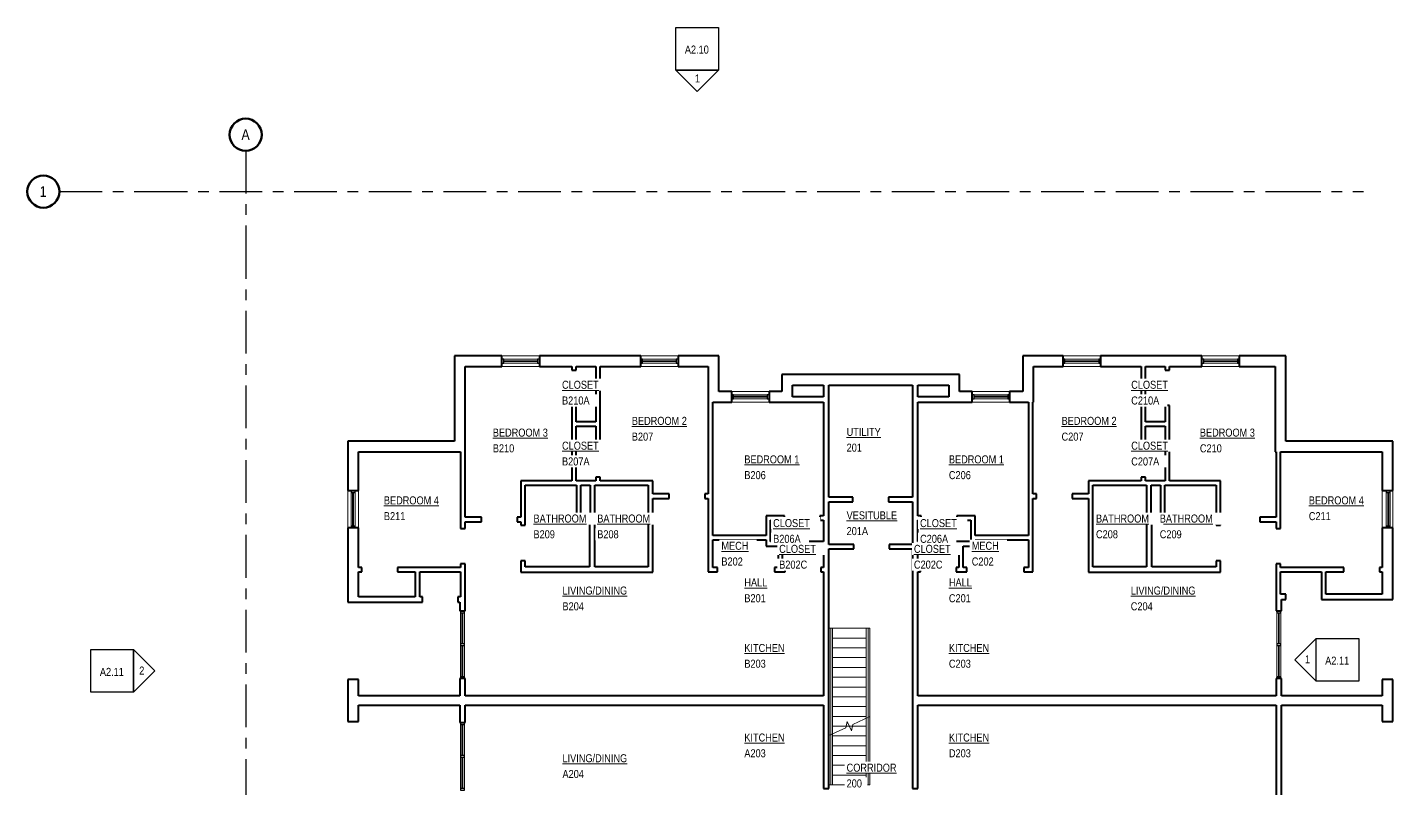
# Model space of a CAD drawing. Header units: inches. Extents: x -1419 to 116, y -118 to 1455.
# Drawn here: x -1419 to 116, y 599 to 1455 of the extents above; entities that cross this region are included whole.
import ezdxf

# ---------------------------------------------------------------- set-up
doc = ezdxf.new("R2010")
doc.units = ezdxf.units.IN
doc.header["$MEASUREMENT"] = 0
doc.linetypes.add('Grid Line', pattern=[84, 48, -12, 12, -12])
for name, color, linetype, lineweight in [('A-AREA-IDEN', 2, 'Continuous', 9), ('A-FLOR-HRAL', 11, 'Continuous', 9), ('A-GLAZ-CURT', 52, 'Continuous', 9), ('A-GLAZ-CWMG', 51, 'Continuous', 9), ('A-WALL', 113, 'Continuous', 15), ('G-ANNO-SYMB', 111, 'Continuous', 9), ('I-WALL', 2, 'Continuous', 15), ('S-GRID', 1, 'Continuous', 9), ('S-GRID-IDEN', 1, 'Continuous', 50), ('S-STRS', 31, 'Continuous', 9), ('S-STRS-MBND', 31, 'Continuous', 9)]:
    doc.layers.add(name, color=color, linetype=linetype, lineweight=lineweight)
doc.styles.add('Arial Narrow', font='ARIALN.TTF', dxfattribs={"height": 9})
doc.styles.add('Arial Narrow_1', font='ARIALN.TTF', dxfattribs={"height": 12})

# ---------------------------------------------------------------- blocks, each defined once
blk = doc.blocks.new('System Panel - zGlazed-5153489-LEVEL 2')
at = {"layer": 'A-GLAZ-CURT', "lineweight": 15}
for p, q in [((17.5, 0.5), (-17.5, 0.5)), ((-17.5, 0.5), (-17.5, -0.5)), ((17.5, -0.5), (17.5, 0.5)), ((-17.5, -0.5), (17.5, -0.5))]:
    blk.add_line(p, q, dxfattribs=at)
blk = doc.blocks.new('Rectangular Mullion - 4 1_2_ x 2_ Rectangular_CE_-5153476-LEVEL 2')
at = {"layer": 'A-GLAZ-CWMG'}
for p, q in [((-932.4, 636.1), (-932.4, 671.1)), ((-927.9, 636.1), (-927.9, 671.1))]:
    blk.add_line(p, q, dxfattribs=at)
blk = doc.blocks.new('Rectangular Mullion - 4 1_2_ x 2_ Rectangular_CE_-5153490-LEVEL 2')
at = {"layer": 'A-GLAZ-CWMG', "lineweight": 25}
for p, q in [((-2, 2.25), (0, 2.25)), ((-2, -2.25), (-2, 2.25)), ((0, 2.25), (0, -2.25)), ((0, -2.25), (-2, -2.25))]:
    blk.add_line(p, q, dxfattribs=at)
blk = doc.blocks.new('Rectangular Mullion - 4 1_2_ x 2_ Rectangular_CE_-5153491-LEVEL 2')
at = {"layer": 'A-GLAZ-CWMG', "lineweight": 25}
for p, q in [((0, 2.25), (-2, 2.25)), ((-2, 2.25), (-2, -2.25)), ((0, -2.25), (0, 2.25)), ((-2, -2.25), (0, -2.25))]:
    blk.add_line(p, q, dxfattribs=at)
blk = doc.blocks.new('Rectangular Mullion - 4 1_2_ x 2_ Rectangular_CE_-5153488-LEVEL 2')
at = {"layer": 'A-GLAZ-CWMG', "lineweight": 25}
for p, q in [((-1, 2.25), (1, 2.25)), ((-1, -2.25), (-1, 2.25)), ((1, 2.25), (1, -2.25)), ((1, -2.25), (-1, -2.25))]:
    blk.add_line(p, q, dxfattribs=at)
blk = doc.blocks.new('System Panel - zGlazed-5153493-LEVEL 2')
at = {"layer": 'A-GLAZ-CURT', "lineweight": 15}
for p, q in [((17.5, 0.5), (-17.5, 0.5)), ((-17.5, 0.5), (-17.5, -0.5)), ((17.5, -0.5), (17.5, 0.5)), ((-17.5, -0.5), (17.5, -0.5))]:
    blk.add_line(p, q, dxfattribs=at)
blk = doc.blocks.new('Rectangular Mullion - 4 1_2_ x 2_ Rectangular_CE_-5153482-LEVEL 2')
at = {"layer": 'A-GLAZ-CWMG'}
for p, q in [((-932.4, 759.6), (-932.4, 724.6)), ((-927.9, 759.6), (-927.9, 724.6))]:
    blk.add_line(p, q, dxfattribs=at)
blk = doc.blocks.new('Rectangular Mullion - 4 1_2_ x 2_ Rectangular_CE_-5153494-LEVEL 2')
at = {"layer": 'A-GLAZ-CWMG', "lineweight": 25}
for p, q in [((-2, 2.25), (0, 2.25)), ((-2, -2.25), (-2, 2.25)), ((0, 2.25), (0, -2.25)), ((0, -2.25), (-2, -2.25))]:
    blk.add_line(p, q, dxfattribs=at)
blk = doc.blocks.new('Rectangular Mullion - 4 1_2_ x 2_ Rectangular_CE_-5153495-LEVEL 2')
at = {"layer": 'A-GLAZ-CWMG', "lineweight": 25}
for p, q in [((0, 2.25), (-2, 2.25)), ((-2, 2.25), (-2, -2.25)), ((0, -2.25), (0, 2.25)), ((-2, -2.25), (0, -2.25))]:
    blk.add_line(p, q, dxfattribs=at)
blk = doc.blocks.new('Rectangular Mullion - 4 1_2_ x 2_ Rectangular_CE_-5153492-LEVEL 2')
at = {"layer": 'A-GLAZ-CWMG', "lineweight": 25}
for p, q in [((-1, 2.25), (1, 2.25)), ((-1, -2.25), (-1, 2.25)), ((1, 2.25), (1, -2.25)), ((1, -2.25), (-1, -2.25))]:
    blk.add_line(p, q, dxfattribs=at)
blk = doc.blocks.new('Railing - Railing-5153120-LEVEL 2')
at = {"layer": 'A-FLOR-HRAL'}
for p, q in [((-476.1, 779.1), (-474.1, 779.1)), ((-476.1, 678), (-476.1, 779.1)), ((-474.1, 678.9), (-474.1, 779.1))]:
    blk.add_line(p, q, dxfattribs=at)
blk = doc.blocks.new('Railing - Railing-5153124-LEVEL 2')
at = {"layer": 'A-FLOR-HRAL'}
for p, q in [((-516.1, 779.1), (-514.1, 779.1)), ((-516.1, 659.3), (-516.1, 779.1)), ((-514.1, 660.2), (-514.1, 779.1))]:
    blk.add_line(p, q, dxfattribs=at)
blk = doc.blocks.new('Railing - Railing-5153135-LEVEL 2')
at = {"layer": 'A-FLOR-HRAL'}
for p, q in [((-474.1, 678.9), (-476.1, 678)), ((-476.1, 603.1), (-476.1, 678)), ((-474.1, 603.1), (-474.1, 678.9)), ((-474.1, 603.1), (-476.1, 603.1))]:
    blk.add_line(p, q, dxfattribs=at)
blk = doc.blocks.new('Railing - Railing-5153139-LEVEL 2')
at = {"layer": 'A-FLOR-HRAL'}
for p, q in [((-514.1, 660.2), (-516.1, 659.3)), ((-514.1, 603.1), (-514.1, 660.2)), ((-516.1, 603.1), (-516.1, 659.3)), ((-514.1, 603.1), (-516.1, 603.1))]:
    blk.add_line(p, q, dxfattribs=at)
blk = doc.blocks.new('System Panel - zGlazed-5153503-LEVEL 2')
at = {"layer": 'A-GLAZ-CURT', "lineweight": 15}
for p, q in [((19, 0.5), (-19, 0.5)), ((-19, 0.5), (-19, -0.5)), ((19, -0.5), (19, 0.5)), ((-19, -0.5), (19, -0.5))]:
    blk.add_line(p, q, dxfattribs=at)
blk = doc.blocks.new('Rectangular Mullion - 4 1_2_ x 2_ Rectangular_CE_-5153502-LEVEL 2')
at = {"layer": 'A-GLAZ-CWMG'}
for p, q in [((-1055.4, 931.9), (-1055.4, 893.9)), ((-1050.9, 931.9), (-1050.9, 893.9))]:
    blk.add_line(p, q, dxfattribs=at)
blk = doc.blocks.new('Rectangular Mullion - 4 1_2_ x 2_ Rectangular_CE_-5153504-LEVEL 2')
at = {"layer": 'A-GLAZ-CWMG', "lineweight": 25}
for p, q in [((-2, 2.25), (0, 2.25)), ((-2, -2.25), (-2, 2.25)), ((0, 2.25), (0, -2.25)), ((0, -2.25), (-2, -2.25))]:
    blk.add_line(p, q, dxfattribs=at)
blk = doc.blocks.new('Rectangular Mullion - 4 1_2_ x 2_ Rectangular_CE_-5153505-LEVEL 2')
at = {"layer": 'A-GLAZ-CWMG', "lineweight": 25}
for p, q in [((0, 2.25), (-2, 2.25)), ((-2, 2.25), (-2, -2.25)), ((0, -2.25), (0, 2.25)), ((-2, -2.25), (0, -2.25))]:
    blk.add_line(p, q, dxfattribs=at)
blk = doc.blocks.new('System Panel - zGlazed-5153498-LEVEL 2')
at = {"layer": 'A-GLAZ-CURT', "lineweight": 15}
for p, q in [((19, 0.5), (-19, 0.5)), ((-19, 0.5), (-19, -0.5)), ((19, -0.5), (19, 0.5)), ((-19, -0.5), (19, -0.5))]:
    blk.add_line(p, q, dxfattribs=at)
blk = doc.blocks.new('Rectangular Mullion - 4 1_2_ x 2_ Rectangular_CE_-5153497-LEVEL 2')
at = {"layer": 'A-GLAZ-CWMG'}
for p, q in [((-1055.4, 463.9), (-1055.4, 501.9)), ((-1050.9, 463.9), (-1050.9, 501.9))]:
    blk.add_line(p, q, dxfattribs=at)
blk = doc.blocks.new('Rectangular Mullion - 4 1_2_ x 2_ Rectangular_CE_-5153499-LEVEL 2')
at = {"layer": 'A-GLAZ-CWMG', "lineweight": 25}
for p, q in [((-2, 2.25), (0, 2.25)), ((-2, -2.25), (-2, 2.25)), ((0, 2.25), (0, -2.25)), ((0, -2.25), (-2, -2.25))]:
    blk.add_line(p, q, dxfattribs=at)
blk = doc.blocks.new('Rectangular Mullion - 4 1_2_ x 2_ Rectangular_CE_-5153500-LEVEL 2')
at = {"layer": 'A-GLAZ-CWMG', "lineweight": 25}
for p, q in [((0, 2.25), (-2, 2.25)), ((-2, 2.25), (-2, -2.25)), ((0, -2.25), (0, 2.25)), ((-2, -2.25), (0, -2.25))]:
    blk.add_line(p, q, dxfattribs=at)
blk = doc.blocks.new('Elevation - Detail Number_CE_-134675-LEVEL 2')
at = {"layer": 'G-ANNO-SYMB', "lineweight": 25}
for p, q in [((-0.25, -0.25), (-0.25, 0.25)), ((-0.25, 0.25), (0.25, 0.25)), ((0.25, 0.25), (0.25, -0.25)), ((0.25, -0.25), (-0.25, -0.25))]:
    blk.add_line(p, q, dxfattribs=at)
blk = doc.blocks.new('Elevation - Detail Number_CE_-46063-LEVEL 2')
at = {"layer": 'G-ANNO-SYMB', "lineweight": 25}
for p, q in [((0, 0.25), (-0.25, 0)), ((0.25, 0), (0, 0.25)), ((-0.25, 0), (0.25, 0))]:
    blk.add_line(p, q, dxfattribs=at)
blk = doc.blocks.new('Grid - Grid Head-Circle_CE_-46466-LEVEL 2')
at = {"layer": 'S-GRID-IDEN'}
blk.add_circle((0, 0), 0.188, dxfattribs=at)

msp = doc.modelspace()

# ---------------------------------------------------------------- linework, layer by layer
at = {"layer": 'A-WALL', "lineweight": 40}
for p, q in [((-939.2, 1085.4), (-939.2, 989.4)), ((-885.7, 1085.4), (-939.2, 1085.4)), ((-885.7, 1073.4), (-885.7, 1085.4)), ((-729.7, 1085.4), (-843.7, 1085.4)), ((-843.7, 1085.4), (-843.7, 1073.4)), ((-729.7, 1073.4), (-729.7, 1085.4)), ((-641.7, 1085.4), (-687.7, 1085.4)), ((-687.7, 1085.4), (-687.7, 1073.4)), ((-641.7, 1045.4), (-641.7, 1085.4)), ((-300.2, 1085.4), (-300.2, 1045.4)), ((-254.7, 1085.4), (-300.2, 1085.4)), ((-254.7, 1073.4), (-254.7, 1085.4)), ((-98.7, 1085.4), (-212.7, 1085.4)), ((-212.7, 1085.4), (-212.7, 1073.4)), ((-98.7, 1073.4), (-98.7, 1085.4)), ((-4.2, 1085.4), (-56.7, 1085.4)), ((-56.7, 1085.4), (-56.7, 1073.4)), ((-4.2, 989.4), (-4.2, 1085.4)), ((-927.2, 977.4), (-927.2, 1073.4)), ((-927.2, 1073.4), (-885.7, 1073.4)), ((-843.7, 1073.4), (-807.2, 1073.4)), ((-802.2, 1073.4), (-780.2, 1073.4)), ((-775.2, 1073.4), (-729.7, 1073.4)), ((-687.7, 1073.4), (-653.7, 1073.4)), ((-653.7, 1073.4), (-653.7, 1033.4)), ((-571.2, 1064.4), (-571.2, 1045.4)), ((-371.2, 1064.4), (-571.2, 1064.4)), ((-371.2, 1045.4), (-371.2, 1064.4)), ((-288.2, 1033.4), (-288.2, 1073.4)), ((-288.2, 1073.4), (-254.7, 1073.4)), ((-212.7, 1073.4), (-167.2, 1073.4)), ((-162.2, 1073.4), (-140.2, 1073.4)), ((-135.2, 1073.4), (-98.7, 1073.4)), ((-56.7, 1073.4), (-16.2, 1073.4)), ((-16.2, 1073.4), (-16.2, 977.4)), ((-627.4, 1045.4), (-641.7, 1045.4)), ((-627.4, 1033.4), (-627.4, 1045.4)), ((-571.2, 1045.4), (-585.4, 1045.4)), ((-585.4, 1045.4), (-585.4, 1033.4)), ((-559.2, 1039.4), (-559.2, 1052.4)), ((-559.2, 1052.4), (-524.2, 1052.4)), ((-524.2, 1052.4), (-524.2, 1039.4)), ((-518.2, 1052.4), (-424.2, 1052.4)), ((-518.2, 926.4), (-518.2, 1052.4)), ((-424.2, 1052.4), (-424.2, 926.4)), ((-418.2, 1052.4), (-383.2, 1052.4)), ((-418.2, 1039.4), (-418.2, 1052.4)), ((-383.2, 1052.4), (-383.2, 1039.4)), ((-356.9, 1045.4), (-371.2, 1045.4)), ((-356.9, 1033.4), (-356.9, 1045.4)), ((-300.2, 1045.4), (-314.9, 1045.4)), ((-314.9, 1045.4), (-314.9, 1033.4)), ((-648.7, 1033.4), (-627.4, 1033.4)), ((-585.4, 1033.4), (-524.2, 1033.4)), ((-524.2, 1039.4), (-559.2, 1039.4)), ((-524.2, 1033.4), (-524.2, 905.6)), ((-383.2, 1039.4), (-418.2, 1039.4)), ((-418.2, 905.6), (-418.2, 1033.4)), ((-418.2, 1033.4), (-356.9, 1033.4)), ((-314.9, 1033.4), (-293.7, 1033.4)), ((-288.7, 1033.4), (-288.2, 1033.4)), ((-1059.2, 989.4), (-1059.2, 933.9)), ((-939.2, 989.4), (-1059.2, 989.4)), ((115.8, 989.4), (-4.2, 989.4)), ((115.8, 933.9), (115.8, 989.4)), ((-1047.2, 933.9), (-1047.2, 977.4)), ((-1047.2, 977.4), (-932.2, 977.4)), ((-16.2, 977.4), (-15.2, 977.4)), ((-10.2, 977.4), (103.8, 977.4)), ((103.8, 977.4), (103.8, 933.9)), ((-1059.2, 933.9), (-1047.2, 933.9)), ((-518.2, 873.4), (-518.2, 921.4)), ((-424.2, 921.4), (-424.2, 873.4)), ((103.8, 933.9), (115.8, 933.9)), ((-1059.2, 891.9), (-1059.2, 808.4)), ((-1047.2, 891.9), (-1059.2, 891.9)), ((-1047.2, 847.4), (-1047.2, 891.9)), ((-786.4, 903.9), (-787.4, 903.9)), ((-787.4, 898.9), (-787.4, 848.1)), ((-781.4, 848.1), (-781.4, 903.9)), ((-524.2, 900.6), (-524.2, 876.6)), ((-418.2, 876.6), (-418.2, 900.6)), ((-160.9, 903.9), (-160.9, 848.1)), ((-154.9, 903.9), (-155.9, 903.9)), ((-154.9, 848.1), (-154.9, 898.9)), ((103.8, 891.9), (103.8, 847.4)), ((115.8, 891.9), (103.8, 891.9)), ((115.8, 811.4), (115.8, 891.9)), ((-524.2, 871.6), (-524.2, 847.6)), ((-518.2, 599.1), (-518.2, 868.4)), ((-424.2, 868.4), (-424.2, 599.1)), ((-418.2, 847.6), (-418.2, 871.6)), ((-864.7, 848.1), (-864.7, 842.1)), ((-787.4, 848.1), (-859.7, 848.1)), ((-721.2, 848.1), (-781.4, 848.1)), ((-160.9, 848.1), (-221.2, 848.1)), ((-82.7, 848.1), (-154.9, 848.1)), ((-77.7, 842.1), (-77.7, 848.1)), ((-1047.2, 814.4), (-1047.2, 842.4)), ((-864.7, 842.1), (-721.2, 842.1)), ((-524.2, 842.6), (-524.2, 703.1)), ((-418.2, 703.1), (-418.2, 842.6)), ((-221.2, 842.1), (-77.7, 842.1)), ((103.8, 842.4), (103.8, 817.4)), ((-983.2, 814.4), (-1047.2, 814.4)), ((-975.2, 814.4), (-978.2, 814.4)), ((-975.2, 808.4), (-975.2, 814.4)), ((-932.2, 814.4), (-935.2, 814.4)), ((-935.2, 814.4), (-935.2, 808.4)), ((-927.2, 798.6), (-927.2, 814.4)), ((-15.2, 817.4), (-15.2, 798.6)), ((-4.2, 817.4), (-10.2, 817.4)), ((-4.2, 811.4), (-4.2, 817.4)), ((35.8, 817.4), (35.8, 811.4)), ((103.8, 817.4), (40.8, 817.4)), ((-1059.2, 808.4), (-975.2, 808.4)), ((-935.2, 808.4), (-933.2, 808.4)), ((-933.2, 808.4), (-933.2, 798.6)), ((-933.2, 798.6), (-927.2, 798.6)), ((-15.2, 798.6), (-9.2, 798.6)), ((-9.2, 798.6), (-9.2, 811.4)), ((-9.2, 811.4), (-4.2, 811.4)), ((35.8, 811.4), (115.8, 811.4)), ((-933.2, 722.6), (-933.2, 703.1)), ((-927.2, 722.6), (-933.2, 722.6)), ((-927.2, 703.1), (-927.2, 722.6)), ((-15.2, 722.6), (-15.2, 703.1)), ((-9.2, 722.6), (-15.2, 722.6)), ((-9.2, 703.1), (-9.2, 722.6)), ((-1059.2, 721.4), (-1059.2, 674.4)), ((-1047.2, 721.4), (-1059.2, 721.4)), ((-1047.2, 703.1), (-1047.2, 721.4)), ((103.8, 721.4), (103.8, 703.1)), ((115.8, 721.4), (103.8, 721.4)), ((115.8, 674.4), (115.8, 721.4)), ((-933.2, 703.1), (-1047.2, 703.1)), ((-1047.2, 674.4), (-1047.2, 692.6)), ((-1047.2, 692.6), (-933.2, 692.6)), ((-933.2, 692.6), (-933.2, 673.1)), ((-524.2, 703.1), (-927.2, 703.1)), ((-927.2, 692.6), (-524.2, 692.6)), ((-927.2, 673.1), (-927.2, 692.6)), ((-524.2, 692.6), (-524.2, 599.1)), ((-15.2, 703.1), (-418.2, 703.1)), ((-418.2, 692.6), (-15.2, 692.6)), ((-418.2, 599.1), (-418.2, 692.6)), ((-15.2, 692.6), (-15.2, 584.4)), ((103.8, 703.1), (-9.2, 703.1)), ((-9.2, 692.6), (103.8, 692.6)), ((-9.2, 590.4), (-9.2, 692.6)), ((103.8, 692.6), (103.8, 674.4)), ((-1059.2, 674.4), (-1047.2, 674.4)), ((-933.2, 673.1), (-927.2, 673.1)), ((103.8, 674.4), (115.8, 674.4)), ((-524.2, 599.1), (-518.2, 599.1)), ((-424.2, 599.1), (-418.2, 599.1))]:
    msp.add_line(p, q, dxfattribs=at)
at = {"layer": 'A-WALL'}
for p, q in [((-885.7, 1085.4), (-843.7, 1085.4)), ((-729.7, 1085.4), (-687.7, 1085.4)), ((-254.7, 1085.4), (-212.7, 1085.4)), ((-98.7, 1085.4), (-56.7, 1085.4)), ((-843.7, 1073.4), (-885.7, 1073.4)), ((-687.7, 1073.4), (-729.7, 1073.4)), ((-212.7, 1073.4), (-254.7, 1073.4)), ((-56.7, 1073.4), (-98.7, 1073.4)), ((-627.4, 1045.4), (-585.4, 1045.4)), ((-356.9, 1045.4), (-314.9, 1045.4)), ((-585.4, 1033.4), (-627.4, 1033.4)), ((-314.9, 1033.4), (-356.9, 1033.4)), ((-1059.2, 891.9), (-1059.2, 933.9)), ((-1047.2, 933.9), (-1047.2, 891.9)), ((103.8, 891.9), (103.8, 933.9)), ((115.8, 933.9), (115.8, 891.9))]:
    msp.add_line(p, q, dxfattribs=at)
at = {"layer": 'I-WALL', "lineweight": 40}
for p, q in [((-807.2, 1073.4), (-807.2, 1069.4)), ((-807.2, 1069.4), (-802.2, 1069.4)), ((-802.2, 1069.4), (-802.2, 1073.4)), ((-780.2, 1073.4), (-780.2, 1011.4)), ((-775.2, 988.9), (-775.2, 1073.4)), ((-167.2, 1073.4), (-167.2, 988.9)), ((-162.2, 1011.4), (-162.2, 1073.4)), ((-140.2, 1073.4), (-140.2, 1069.4)), ((-140.2, 1069.4), (-135.2, 1069.4)), ((-135.2, 1069.4), (-135.2, 1073.4)), ((-802.2, 1029.4), (-807.2, 1029.4)), ((-807.2, 1029.4), (-807.2, 944.9)), ((-802.2, 1011.4), (-802.2, 1029.4)), ((-653.7, 1033.4), (-653.7, 930.1)), ((-648.7, 883.6), (-648.7, 1033.4)), ((-293.7, 1033.4), (-293.7, 883.6)), ((-288.7, 930.1), (-288.7, 1033.4)), ((-135.2, 1029.4), (-140.2, 1029.4)), ((-140.2, 1029.4), (-140.2, 1011.4)), ((-135.2, 944.9), (-135.2, 1029.4)), ((-780.2, 1011.4), (-802.2, 1011.4)), ((-802.2, 944.9), (-802.2, 1006.4)), ((-802.2, 1006.4), (-780.2, 1006.4)), ((-780.2, 1006.4), (-780.2, 988.9)), ((-140.2, 1011.4), (-162.2, 1011.4)), ((-162.2, 988.9), (-162.2, 1006.4)), ((-162.2, 1006.4), (-140.2, 1006.4)), ((-140.2, 1006.4), (-140.2, 944.9)), ((-780.2, 988.9), (-775.2, 988.9)), ((-167.2, 988.9), (-162.2, 988.9)), ((-932.2, 977.4), (-932.2, 891.4)), ((-927.2, 903.9), (-927.2, 977.4)), ((-15.2, 977.4), (-15.2, 903.9)), ((-10.2, 891.4), (-10.2, 977.4)), ((-864.7, 944.9), (-864.7, 903.9)), ((-807.2, 944.9), (-864.7, 944.9)), ((-859.7, 894.9), (-859.7, 939.9)), ((-859.7, 939.9), (-801.9, 939.9)), ((-780.2, 944.9), (-802.2, 944.9)), ((-801.9, 939.9), (-801.9, 898.9)), ((-796.9, 939.9), (-786.4, 939.9)), ((-796.9, 903.9), (-796.9, 939.9)), ((-786.4, 939.9), (-786.4, 903.9)), ((-781.4, 939.9), (-721.2, 939.9)), ((-781.4, 903.9), (-781.4, 939.9)), ((-775.2, 948.9), (-780.2, 948.9)), ((-780.2, 948.9), (-780.2, 944.9)), ((-775.2, 944.9), (-775.2, 948.9)), ((-716.2, 944.9), (-775.2, 944.9)), ((-721.2, 939.9), (-721.2, 848.1)), ((-716.2, 930.1), (-716.2, 944.9)), ((-167.2, 944.9), (-226.2, 944.9)), ((-226.2, 944.9), (-226.2, 930.1)), ((-221.2, 939.9), (-160.9, 939.9)), ((-221.2, 848.1), (-221.2, 939.9)), ((-162.2, 948.9), (-167.2, 948.9)), ((-167.2, 948.9), (-167.2, 944.9)), ((-162.2, 944.9), (-162.2, 948.9)), ((-140.2, 944.9), (-162.2, 944.9)), ((-160.9, 939.9), (-160.9, 903.9)), ((-155.9, 939.9), (-145.4, 939.9)), ((-155.9, 903.9), (-155.9, 939.9)), ((-145.4, 939.9), (-145.4, 903.9)), ((-140.4, 939.9), (-82.7, 939.9)), ((-140.4, 898.9), (-140.4, 939.9)), ((-77.7, 944.9), (-135.2, 944.9)), ((-82.7, 939.9), (-82.7, 894.9)), ((-77.7, 903.9), (-77.7, 944.9)), ((-697.7, 930.1), (-716.2, 930.1)), ((-716.2, 842.1), (-716.2, 925.1)), ((-716.2, 925.1), (-697.7, 925.1)), ((-697.7, 925.1), (-697.7, 930.1)), ((-653.7, 930.1), (-657.7, 930.1)), ((-657.7, 930.1), (-657.7, 925.1)), ((-657.7, 925.1), (-653.7, 925.1)), ((-653.7, 925.1), (-653.7, 842.6)), ((-491.2, 926.4), (-518.2, 926.4)), ((-518.2, 921.4), (-491.2, 921.4)), ((-491.2, 921.4), (-491.2, 926.4)), ((-424.2, 926.4), (-451.2, 926.4)), ((-451.2, 926.4), (-451.2, 921.4)), ((-451.2, 921.4), (-424.2, 921.4)), ((-284.7, 930.1), (-288.7, 930.1)), ((-288.7, 925.1), (-284.7, 925.1)), ((-288.7, 842.6), (-288.7, 925.1)), ((-284.7, 925.1), (-284.7, 930.1)), ((-226.2, 930.1), (-244.7, 930.1)), ((-244.7, 930.1), (-244.7, 925.1)), ((-244.7, 925.1), (-226.2, 925.1)), ((-226.2, 925.1), (-226.2, 842.1)), ((-932.2, 891.4), (-927.2, 891.4)), ((-908.7, 903.9), (-927.2, 903.9)), ((-927.2, 891.4), (-927.2, 898.9)), ((-927.2, 898.9), (-908.7, 898.9)), ((-908.7, 898.9), (-908.7, 903.9)), ((-864.7, 903.9), (-868.7, 903.9)), ((-868.7, 903.9), (-868.7, 898.9)), ((-868.7, 898.9), (-864.7, 898.9)), ((-864.7, 898.9), (-864.7, 894.9)), ((-864.7, 894.9), (-859.7, 894.9)), ((-801.9, 898.9), (-787.4, 898.9)), ((-787.4, 903.9), (-796.9, 903.9)), ((-588.8, 905.6), (-588.8, 883.6)), ((-568.2, 905.6), (-588.8, 905.6)), ((-583.8, 876.6), (-583.8, 900.6)), ((-583.8, 900.6), (-568.2, 900.6)), ((-568.2, 900.6), (-568.2, 905.6)), ((-524.2, 905.6), (-528.2, 905.6)), ((-528.2, 905.6), (-528.2, 900.6)), ((-528.2, 900.6), (-524.2, 900.6)), ((-414.2, 905.6), (-418.2, 905.6)), ((-418.2, 900.6), (-414.2, 900.6)), ((-414.2, 900.6), (-414.2, 905.6)), ((-353.6, 905.6), (-374.2, 905.6)), ((-374.2, 905.6), (-374.2, 900.6)), ((-374.2, 900.6), (-358.6, 900.6)), ((-358.6, 900.6), (-358.6, 876.6)), ((-353.6, 883.6), (-353.6, 905.6)), ((-145.4, 903.9), (-154.9, 903.9)), ((-154.9, 898.9), (-140.4, 898.9)), ((-82.7, 894.9), (-77.7, 894.9)), ((-73.7, 903.9), (-77.7, 903.9)), ((-77.7, 894.9), (-77.7, 898.9)), ((-77.7, 898.9), (-73.7, 898.9)), ((-73.7, 898.9), (-73.7, 903.9)), ((-15.2, 903.9), (-33.7, 903.9)), ((-33.7, 903.9), (-33.7, 898.9)), ((-33.7, 898.9), (-15.2, 898.9)), ((-15.2, 898.9), (-15.2, 891.4)), ((-15.2, 891.4), (-10.2, 891.4)), ((-588.8, 883.6), (-648.7, 883.6)), ((-648.7, 847.6), (-648.7, 878.6)), ((-648.7, 878.6), (-588.8, 878.6)), ((-588.8, 878.6), (-588.8, 871.6)), ((-524.2, 876.6), (-583.8, 876.6)), ((-358.6, 876.6), (-418.2, 876.6)), ((-293.7, 883.6), (-353.6, 883.6)), ((-353.6, 871.6), (-353.6, 878.6)), ((-353.6, 878.6), (-293.7, 878.6)), ((-293.7, 878.6), (-293.7, 847.6)), ((-588.8, 871.6), (-575.2, 871.6)), ((-575.2, 871.6), (-575.2, 847.6)), ((-570.2, 847.6), (-570.2, 871.6)), ((-570.2, 871.6), (-524.2, 871.6)), ((-490.2, 873.4), (-518.2, 873.4)), ((-518.2, 868.4), (-490.2, 868.4)), ((-490.2, 868.4), (-490.2, 873.4)), ((-424.2, 873.4), (-450.2, 873.4)), ((-450.2, 873.4), (-450.2, 868.4)), ((-450.2, 868.4), (-424.2, 868.4)), ((-418.2, 871.6), (-372.2, 871.6)), ((-372.2, 871.6), (-372.2, 847.6)), ((-367.2, 847.6), (-367.2, 871.6)), ((-367.2, 871.6), (-353.6, 871.6)), ((-1043.2, 847.4), (-1047.2, 847.4)), ((-1043.2, 842.4), (-1043.2, 847.4)), ((-932.2, 847.4), (-1003.2, 847.4)), ((-1003.2, 847.4), (-1003.2, 842.4)), ((-932.2, 851.4), (-932.2, 847.4)), ((-927.2, 851.4), (-932.2, 851.4)), ((-927.2, 814.4), (-927.2, 851.4)), ((-864.7, 854.9), (-864.7, 848.1)), ((-859.7, 854.9), (-864.7, 854.9)), ((-859.7, 848.1), (-859.7, 854.9)), ((-643.4, 847.6), (-648.7, 847.6)), ((-643.4, 842.6), (-643.4, 847.6)), ((-575.2, 847.6), (-579.4, 847.6)), ((-579.4, 847.6), (-579.4, 842.6)), ((-567.2, 847.6), (-570.2, 847.6)), ((-567.2, 842.6), (-567.2, 847.6)), ((-524.2, 847.6), (-527.2, 847.6)), ((-527.2, 847.6), (-527.2, 842.6)), ((-415.2, 847.6), (-418.2, 847.6)), ((-415.2, 842.6), (-415.2, 847.6)), ((-372.2, 847.6), (-375.2, 847.6)), ((-375.2, 847.6), (-375.2, 842.6)), ((-362.9, 847.6), (-367.2, 847.6)), ((-362.9, 842.6), (-362.9, 847.6)), ((-293.7, 847.6), (-298.9, 847.6)), ((-298.9, 847.6), (-298.9, 842.6)), ((-82.7, 854.9), (-82.7, 848.1)), ((-77.7, 854.9), (-82.7, 854.9)), ((-77.7, 848.1), (-77.7, 854.9)), ((-15.2, 851.4), (-15.2, 817.4)), ((-10.2, 851.4), (-15.2, 851.4)), ((-10.2, 847.4), (-10.2, 851.4)), ((60.8, 847.4), (-10.2, 847.4)), ((60.8, 842.4), (60.8, 847.4)), ((103.8, 847.4), (100.8, 847.4)), ((100.8, 847.4), (100.8, 842.4)), ((-1047.2, 842.4), (-1043.2, 842.4)), ((-1003.2, 842.4), (-983.2, 842.4)), ((-983.2, 842.4), (-983.2, 814.4)), ((-978.2, 842.4), (-932.2, 842.4)), ((-978.2, 814.4), (-978.2, 842.4)), ((-932.2, 842.4), (-932.2, 814.4)), ((-721.2, 842.1), (-716.2, 842.1)), ((-653.7, 842.6), (-643.4, 842.6)), ((-579.4, 842.6), (-567.2, 842.6)), ((-527.2, 842.6), (-524.2, 842.6)), ((-418.2, 842.6), (-415.2, 842.6)), ((-375.2, 842.6), (-362.9, 842.6)), ((-298.9, 842.6), (-288.7, 842.6)), ((-226.2, 842.1), (-221.2, 842.1)), ((-10.2, 842.4), (35.8, 842.4)), ((-10.2, 817.4), (-10.2, 842.4)), ((35.8, 842.4), (35.8, 817.4)), ((40.8, 842.4), (60.8, 842.4)), ((40.8, 817.4), (40.8, 842.4)), ((100.8, 842.4), (103.8, 842.4))]:
    msp.add_line(p, q, dxfattribs=at)
at = {"layer": 'S-GRID', "linetype": 'Grid Line', "lineweight": 25}
for p, q in [((-1173.9, 1316), (-1173.9, 1220)), ((-1383.4, 1270), (-1287.4, 1270)), ((-1287.4, 1270), (-13, 1270)), ((-13, 1270), (83, 1270)), ((-1173.9, 1220), (-1173.9, 11.6))]:
    msp.add_line(p, q, dxfattribs=at)
at = {"layer": 'S-STRS'}
for p, q in [((-516.1, 779.1), (-518.1, 779.1)), ((-518.1, 658.4), (-518.1, 779.1)), ((-514.1, 779.1), (-476.1, 779.1)), ((-514.1, 768.1), (-476.1, 768.1)), ((-472.1, 779.1), (-474.1, 779.1)), ((-472.1, 679.8), (-472.1, 779.1)), ((-514.1, 757.1), (-476.1, 757.1)), ((-514.1, 746.1), (-476.1, 746.1)), ((-514.1, 735.1), (-476.1, 735.1)), ((-514.1, 724.1), (-476.1, 724.1)), ((-514.1, 713.1), (-476.1, 713.1)), ((-514.1, 702.1), (-476.1, 702.1)), ((-514.1, 691.1), (-476.1, 691.1)), ((-514.1, 680.1), (-476.1, 680.1)), ((-472.1, 603.1), (-472.1, 679.8)), ((-514.1, 669.1), (-498.8, 669.1)), ((-498.8, 669.1), (-495.1, 669.1)), ((-495.1, 669.1), (-491.5, 669.1)), ((-491.5, 669.1), (-476.1, 669.1)), ((-518.1, 603.1), (-518.1, 658.4)), ((-514.1, 658.1), (-476.1, 658.1)), ((-514.1, 647.1), (-476.1, 647.1)), ((-514.1, 636.1), (-476.1, 636.1)), ((-514.1, 625.1), (-476.1, 625.1)), ((-514.1, 614.1), (-476.1, 614.1)), ((-518.1, 603.1), (-516.1, 603.1)), ((-514.1, 603.1), (-476.1, 603.1)), ((-474.1, 603.1), (-472.1, 603.1))]:
    msp.add_line(p, q, dxfattribs=at)
at = {"layer": 'S-STRS-MBND'}
for p, q in [((-472.1, 679.8), (-491.1, 671)), ((-499.2, 667.2), (-518.1, 658.4)), ((-497.5, 674.2), (-499.2, 667.2)), ((-492.8, 664), (-497.5, 674.2)), ((-491.1, 671), (-492.8, 664))]:
    msp.add_line(p, q, dxfattribs=at)

# ---------------------------------------------------------------- block references
at = {"layer": 'A-FLOR-HRAL'}
for name in ['Railing - Railing-5153124-LEVEL 2', 'Railing - Railing-5153120-LEVEL 2', 'Railing - Railing-5153135-LEVEL 2', 'Railing - Railing-5153139-LEVEL 2']:
    msp.add_blockref(name, (0, 0), dxfattribs=at)
at = {"layer": 'A-GLAZ-CURT'}
for p in [(-864.7, 1079.4), (-708.7, 1079.4), (-606.4, 1039.4)]:
    msp.add_blockref('System Panel - zGlazed-5153503-LEVEL 2', p, dxfattribs=at)
for name, p, rotation in [('System Panel - zGlazed-5153498-LEVEL 2', (-233.7, 1079.4), 180), ('System Panel - zGlazed-5153498-LEVEL 2', (-77.7, 1079.4), 180), ('System Panel - zGlazed-5153498-LEVEL 2', (-335.9, 1039.4), 180), ('System Panel - zGlazed-5153503-LEVEL 2', (-1053.2, 912.9), 89.99999999999974), ('System Panel - zGlazed-5153498-LEVEL 2', (110.8, 912.9), 90.00000000000026), ('System Panel - zGlazed-5153493-LEVEL 2', (-930.2, 779.1), 89.99999999999987), ('System Panel - zGlazed-5153489-LEVEL 2', (-12.2, 779.1), 89.99999999999999), ('System Panel - zGlazed-5153493-LEVEL 2', (-930.2, 742.1), 89.99999999999987), ('System Panel - zGlazed-5153489-LEVEL 2', (-12.2, 742.1), 89.99999999999999), ('System Panel - zGlazed-5153489-LEVEL 2', (-930.2, 653.6), 269.9999999999999), ('System Panel - zGlazed-5153489-LEVEL 2', (-930.2, 616.6), 269.9999999999999)]:
    msp.add_blockref(name, p, dxfattribs=dict(at, rotation=rotation))
at = {"layer": 'A-GLAZ-CWMG'}
for name, p, rotation in [('Rectangular Mullion - 4 1_2_ x 2_ Rectangular_CE_-5153505-LEVEL 2', (-885.7, 1079.4), 180), ('Rectangular Mullion - 4 1_2_ x 2_ Rectangular_CE_-5153502-LEVEL 2', (-1777.6, 26.2), 270.0000000000002), ('Rectangular Mullion - 4 1_2_ x 2_ Rectangular_CE_-5153505-LEVEL 2', (-729.7, 1079.4), 180), ('Rectangular Mullion - 4 1_2_ x 2_ Rectangular_CE_-5153502-LEVEL 2', (-1621.6, 26.2), 270.0000000000002), ('Rectangular Mullion - 4 1_2_ x 2_ Rectangular_CE_-5153497-LEVEL 2', (-716.6, 26.2), 270), ('Rectangular Mullion - 4 1_2_ x 2_ Rectangular_CE_-5153497-LEVEL 2', (-560.6, 26.2), 270), ('Rectangular Mullion - 4 1_2_ x 2_ Rectangular_CE_-5153505-LEVEL 2', (-627.4, 1039.4), 180), ('Rectangular Mullion - 4 1_2_ x 2_ Rectangular_CE_-5153502-LEVEL 2', (-1519.3, -13.8), 270.0000000000002), ('Rectangular Mullion - 4 1_2_ x 2_ Rectangular_CE_-5153497-LEVEL 2', (-818.8, -13.8), 270), ('Rectangular Mullion - 4 1_2_ x 2_ Rectangular_CE_-5153497-LEVEL 2', (-942.4, 1395.7), 180), ('Rectangular Mullion - 4 1_2_ x 2_ Rectangular_CE_-5153505-LEVEL 2', (-1053.2, 891.9), 269.9999999999998), ('Rectangular Mullion - 4 1_2_ x 2_ Rectangular_CE_-5153500-LEVEL 2', (110.8, 891.9), 270.0000000000002), ('Rectangular Mullion - 4 1_2_ x 2_ Rectangular_CE_-5153476-LEVEL 2', (-942.4, 1432.7), 180), ('Rectangular Mullion - 4 1_2_ x 2_ Rectangular_CE_-5153476-LEVEL 2', (-942.4, 1395.7), 180), ('Rectangular Mullion - 4 1_2_ x 2_ Rectangular_CE_-5153495-LEVEL 2', (-930.2, 722.6), 269.9999999999998), ('Rectangular Mullion - 4 1_2_ x 2_ Rectangular_CE_-5153491-LEVEL 2', (-12.2, 722.6), 270), ('Rectangular Mullion - 4 1_2_ x 2_ Rectangular_CE_-5153491-LEVEL 2', (-930.2, 673.1), 89.99999999999989)]:
    msp.add_blockref(name, p, dxfattribs=dict(at, rotation=rotation))
at = {"layer": 'A-GLAZ-CWMG', "extrusion": (0, 0, -1)}
for name, p, rotation in [('Rectangular Mullion - 4 1_2_ x 2_ Rectangular_CE_-5153504-LEVEL 2', (843.7, 1079.4), 180), ('Rectangular Mullion - 4 1_2_ x 2_ Rectangular_CE_-5153504-LEVEL 2', (687.7, 1079.4), 180), ('Rectangular Mullion - 4 1_2_ x 2_ Rectangular_CE_-5153504-LEVEL 2', (585.4, 1039.4), 180), ('Rectangular Mullion - 4 1_2_ x 2_ Rectangular_CE_-5153504-LEVEL 2', (1053.2, 933.9), 90.00000000000026), ('Rectangular Mullion - 4 1_2_ x 2_ Rectangular_CE_-5153499-LEVEL 2', (-110.8, 933.9), 89.99999999999974), ('Rectangular Mullion - 4 1_2_ x 2_ Rectangular_CE_-5153494-LEVEL 2', (930.2, 798.6), 90.00000000000014), ('Rectangular Mullion - 4 1_2_ x 2_ Rectangular_CE_-5153490-LEVEL 2', (12.2, 798.6), 90.00000000000003), ('Rectangular Mullion - 4 1_2_ x 2_ Rectangular_CE_-5153492-LEVEL 2', (930.2, 760.6), 90.00000000000014), ('Rectangular Mullion - 4 1_2_ x 2_ Rectangular_CE_-5153488-LEVEL 2', (12.2, 760.6), 90.00000000000003), ('Rectangular Mullion - 4 1_2_ x 2_ Rectangular_CE_-5153488-LEVEL 2', (930.2, 635.1), 270.0000000000001), ('Rectangular Mullion - 4 1_2_ x 2_ Rectangular_CE_-5153490-LEVEL 2', (930.2, 597.1), 270.0000000000001)]:
    msp.add_blockref(name, p, dxfattribs=dict(at, rotation=rotation))
for p in [(254.7, 1079.4), (98.7, 1079.4), (356.9, 1039.4)]:
    msp.add_blockref('Rectangular Mullion - 4 1_2_ x 2_ Rectangular_CE_-5153499-LEVEL 2', p, dxfattribs=at)
at = {"layer": 'A-GLAZ-CWMG'}
for name, p in [('Rectangular Mullion - 4 1_2_ x 2_ Rectangular_CE_-5153500-LEVEL 2', (-212.7, 1079.4)), ('Rectangular Mullion - 4 1_2_ x 2_ Rectangular_CE_-5153500-LEVEL 2', (-56.7, 1079.4)), ('Rectangular Mullion - 4 1_2_ x 2_ Rectangular_CE_-5153500-LEVEL 2', (-314.9, 1039.4)), ('Rectangular Mullion - 4 1_2_ x 2_ Rectangular_CE_-5153502-LEVEL 2', (0, 0)), ('Rectangular Mullion - 4 1_2_ x 2_ Rectangular_CE_-5153482-LEVEL 2', (0, 37)), ('Rectangular Mullion - 4 1_2_ x 2_ Rectangular_CE_-5153482-LEVEL 2', (0, 0)), ('Rectangular Mullion - 4 1_2_ x 2_ Rectangular_CE_-5153476-LEVEL 2', (0, 0)), ('Rectangular Mullion - 4 1_2_ x 2_ Rectangular_CE_-5153476-LEVEL 2', (0, -37))]:
    msp.add_blockref(name, p, dxfattribs=at)
at = {"layer": 'G-ANNO-SYMB', "lineweight": 25, "xscale": 95.99999999999994, "yscale": 95.99999999999994, "zscale": 95.99999999999994}
for p in [(-666.4, 1430.7), (53.7, 743.8), (-1324, 731.2)]:
    msp.add_blockref('Elevation - Detail Number_CE_-134675-LEVEL 2', p, dxfattribs=at)
at = {"layer": 'G-ANNO-SYMB', "lineweight": 25, "extrusion": (0, 0, -1), "xscale": 95.99999999999994, "yscale": 95.99999999999994, "zscale": 95.99999999999994, "rotation": 180}
msp.add_blockref('Elevation - Detail Number_CE_-46063-LEVEL 2', (666.4, 1406.7), dxfattribs=at)
at = {"layer": 'G-ANNO-SYMB', "lineweight": 25, "xscale": 95.99999999999994, "yscale": 95.99999999999994, "zscale": 95.99999999999994, "rotation": 89.99999999999991}
msp.add_blockref('Elevation - Detail Number_CE_-46063-LEVEL 2', (29.7, 743.8), dxfattribs=at)
at = {"layer": 'S-GRID-IDEN', "xscale": 95.99999999999994, "yscale": 95.99999999999994, "zscale": 95.99999999999994}
for p, rotation in [((-1173.9, 1334), 180), ((-1401.4, 1270), 269.9999999999994)]:
    msp.add_blockref('Grid - Grid Head-Circle_CE_-46466-LEVEL 2', p, dxfattribs=dict(at, rotation=rotation))

# ---------------------------------------------------------------- texts
at = {"layer": 'A-AREA-IDEN', "char_height": 9, "attachment_point": 1, "style": 'Arial Narrow', "bg_fill": 3, "box_fill_scale": 1.25, "bg_fill_color": 9, "bg_fill_true_color": 13158600, "bg_fill_transparency": 0}
for s, insert, width in [('\\LBEDROOM 2', (-256.5, 1016.8), 76.356), ('\\LBEDROOM 3', (-896, 1003.6), 76.356), ('\\LUTILITY', (-498.2, 1004.4), 47.571), ('\\LBEDROOM 1', (-613.2, 973.5), 76.356), ('\\LBEDROOM 1', (-383.2, 973.5), 76.356), ('\\LLIVING/DINING', (-817.7, 826), 89.991), ('\\LLIVING/DINING', (-178.7, 826), 89.991), ('\\LKITCHEN', (-613.2, 761.5), 55.752), ('\\LKITCHEN', (-383.2, 761.5), 55.752), ('\\LKITCHEN', (-613.2, 660.8), 55.752), ('\\LKITCHEN', (-383.2, 660.8), 55.752), ('\\LLIVING/DINING', (-817.7, 637.5), 89.991)]:
    msp.add_mtext(s, dxfattribs=dict(at, insert=insert, width=width))

# ---------------------------------------------------------------- next in the draw order: texts
for s, insert, width in [('\\LCLOSET', (-818.2, 1057.4), 50.904), ('\\LCLOSET', (-178.2, 1057.4), 50.904), ('\\LBEDROOM 2', (-739.7, 1016.8), 76.356), ('C207', (-256.5, 999.1), 29.997), ('\\LBEDROOM 3', (-101, 1003.6), 76.356), ('B210', (-896, 985.9), 29.391), ('\\LCLOSET', (-818.2, 988.9), 50.904), ('201', (-498.2, 986.7), 20.907), ('\\LCLOSET', (-178.2, 988.9), 50.904), ('B206', (-613.2, 955.8), 29.391), ('C206', (-383.2, 955.8), 29.997), ('\\LBEDROOM 4', (-1018.5, 927.4), 76.356), ('\\LBEDROOM 4', (21.5, 927.4), 76.356), ('\\LBATHROOM', (-850.3, 907), 73.629), ('\\LVESITUBLE', (-498.2, 910.6), 69.993), ('\\LBATHROOM', (-146.1, 907), 73.629), ('\\LCLOSET', (-580.8, 901.9), 50.904), ('\\LCLOSET', (-415.6, 901.9), 50.904), ('\\LMECH', (-639, 876.4), 37.269), ('\\LCLOSET', (-574, 872.9), 50.904), ('\\LCLOSET', (-422.5, 872.9), 50.904), ('\\LMECH', (-357.5, 876.4), 37.269), ('B204', (-817.7, 808.3), 29.391), ('C204', (-178.7, 808.3), 29.997), ('B203', (-613.2, 743.8), 29.391), ('C203', (-383.2, 743.8), 29.997), ('A203', (-613.2, 643.1), 29.391), ('D203', (-383.2, 643.1), 29.997), ('A204', (-817.7, 619.8), 29.391), ('\\LCORRIDOR', (-498.2, 626.9), 69.084)]:
    msp.add_mtext(s, dxfattribs=dict(at, insert=insert, width=width))
at = {"layer": 'G-ANNO-SYMB', "char_height": 9, "attachment_point": 1, "style": 'Arial Narrow', "bg_fill": 3, "box_fill_scale": 1.25, "bg_fill_color": 9, "bg_fill_true_color": 13158600, "bg_fill_transparency": 0}
for s, insert, width in [('A2.10', (-680.1, 1434.2), 33.027), ('1', (-668.8, 1401.7), 6.969), ('1', (17.2, 748.7), 6.969), ('A2.11', (39.9, 747.2), 33.027), ('A2.11', (-1337.8, 734.6), 33.027)]:
    msp.add_mtext(s, dxfattribs=dict(at, insert=insert, width=width))
at = {"layer": 'S-GRID-IDEN', "lineweight": 9, "char_height": 12, "attachment_point": 1, "style": 'Arial Narrow_1', "bg_fill": 3, "box_fill_scale": 1.25, "bg_fill_color": 9, "bg_fill_true_color": 13158600, "bg_fill_transparency": 0}
for s, insert, width in [('A', (-1178.6, 1340.2), 11.211), ('1', (-1405.5, 1276.1), 9.393)]:
    msp.add_mtext(s, dxfattribs=dict(at, insert=insert, width=width))

# ---------------------------------------------------------------- next in the draw order: block references
at = {"layer": 'G-ANNO-SYMB', "lineweight": 25, "extrusion": (0, 0, -1), "xscale": 95.99999999999994, "yscale": 95.99999999999994, "zscale": 95.99999999999994, "rotation": 90.00000000000055}
msp.add_blockref('Elevation - Detail Number_CE_-46063-LEVEL 2', (1300, 731.2), dxfattribs=at)

# ---------------------------------------------------------------- next in the draw order: texts
at = {"layer": 'A-AREA-IDEN', "char_height": 9, "attachment_point": 1, "style": 'Arial Narrow', "bg_fill": 3, "box_fill_scale": 1.25, "bg_fill_color": 9, "bg_fill_true_color": 13158600, "bg_fill_transparency": 0}
for s, insert, width in [('B210A', (-818.2, 1039.7), 37.875), ('C210A', (-178.2, 1039.7), 38.481), ('B207', (-739.7, 999.1), 29.391), ('C210', (-101, 985.9), 29.997), ('B207A', (-818.2, 971.2), 37.875), ('C207A', (-178.2, 971.2), 38.481), ('B211', (-1018.5, 909.7), 29.391), ('\\LBATHROOM', (-778.6, 907), 73.629), ('C211', (21.5, 909.7), 29.997), ('B209', (-850.3, 889.3), 29.391), ('201A', (-498.2, 892.9), 29.391), ('C209', (-146.1, 889.3), 29.997), ('B206A', (-580.8, 884.2), 37.875), ('C206A', (-415.6, 884.2), 38.481), ('B202', (-639, 858.7), 29.391), ('C202', (-357.5, 858.7), 29.997), ('B202C', (-574, 855.2), 38.481), ('C202C', (-422.5, 855.2), 39.087), ('200', (-498.2, 609.2), 20.907)]:
    msp.add_mtext(s, dxfattribs=dict(at, insert=insert, width=width))

# ---------------------------------------------------------------- next in the draw order: texts
for s, insert, width in [('\\LBATHROOM', (-217.8, 907), 73.629), ('B208', (-778.6, 889.3), 29.391), ('\\LHALL', (-613.2, 835.1), 31.512), ('\\LHALL', (-383.2, 835.1), 31.512)]:
    msp.add_mtext(s, dxfattribs=dict(at, insert=insert, width=width))
at = {"layer": 'G-ANNO-SYMB', "insert": (-1293.6, 736.1), "char_height": 9, "width": 6.969, "attachment_point": 1, "style": 'Arial Narrow', "bg_fill": 3, "box_fill_scale": 1.25, "bg_fill_color": 9, "bg_fill_true_color": 13158600, "bg_fill_transparency": 0}
msp.add_mtext('2', dxfattribs=at)

# ---------------------------------------------------------------- next in the draw order: texts
at = {"layer": 'A-AREA-IDEN', "char_height": 9, "attachment_point": 1, "style": 'Arial Narrow', "bg_fill": 3, "box_fill_scale": 1.25, "bg_fill_color": 9, "bg_fill_true_color": 13158600, "bg_fill_transparency": 0}
for s, insert, width in [('C208', (-217.8, 889.3), 29.997), ('B201', (-613.2, 817.4), 29.391), ('C201', (-383.2, 817.4), 29.997)]:
    msp.add_mtext(s, dxfattribs=dict(at, insert=insert, width=width))

doc.saveas('drawing.dxf')
